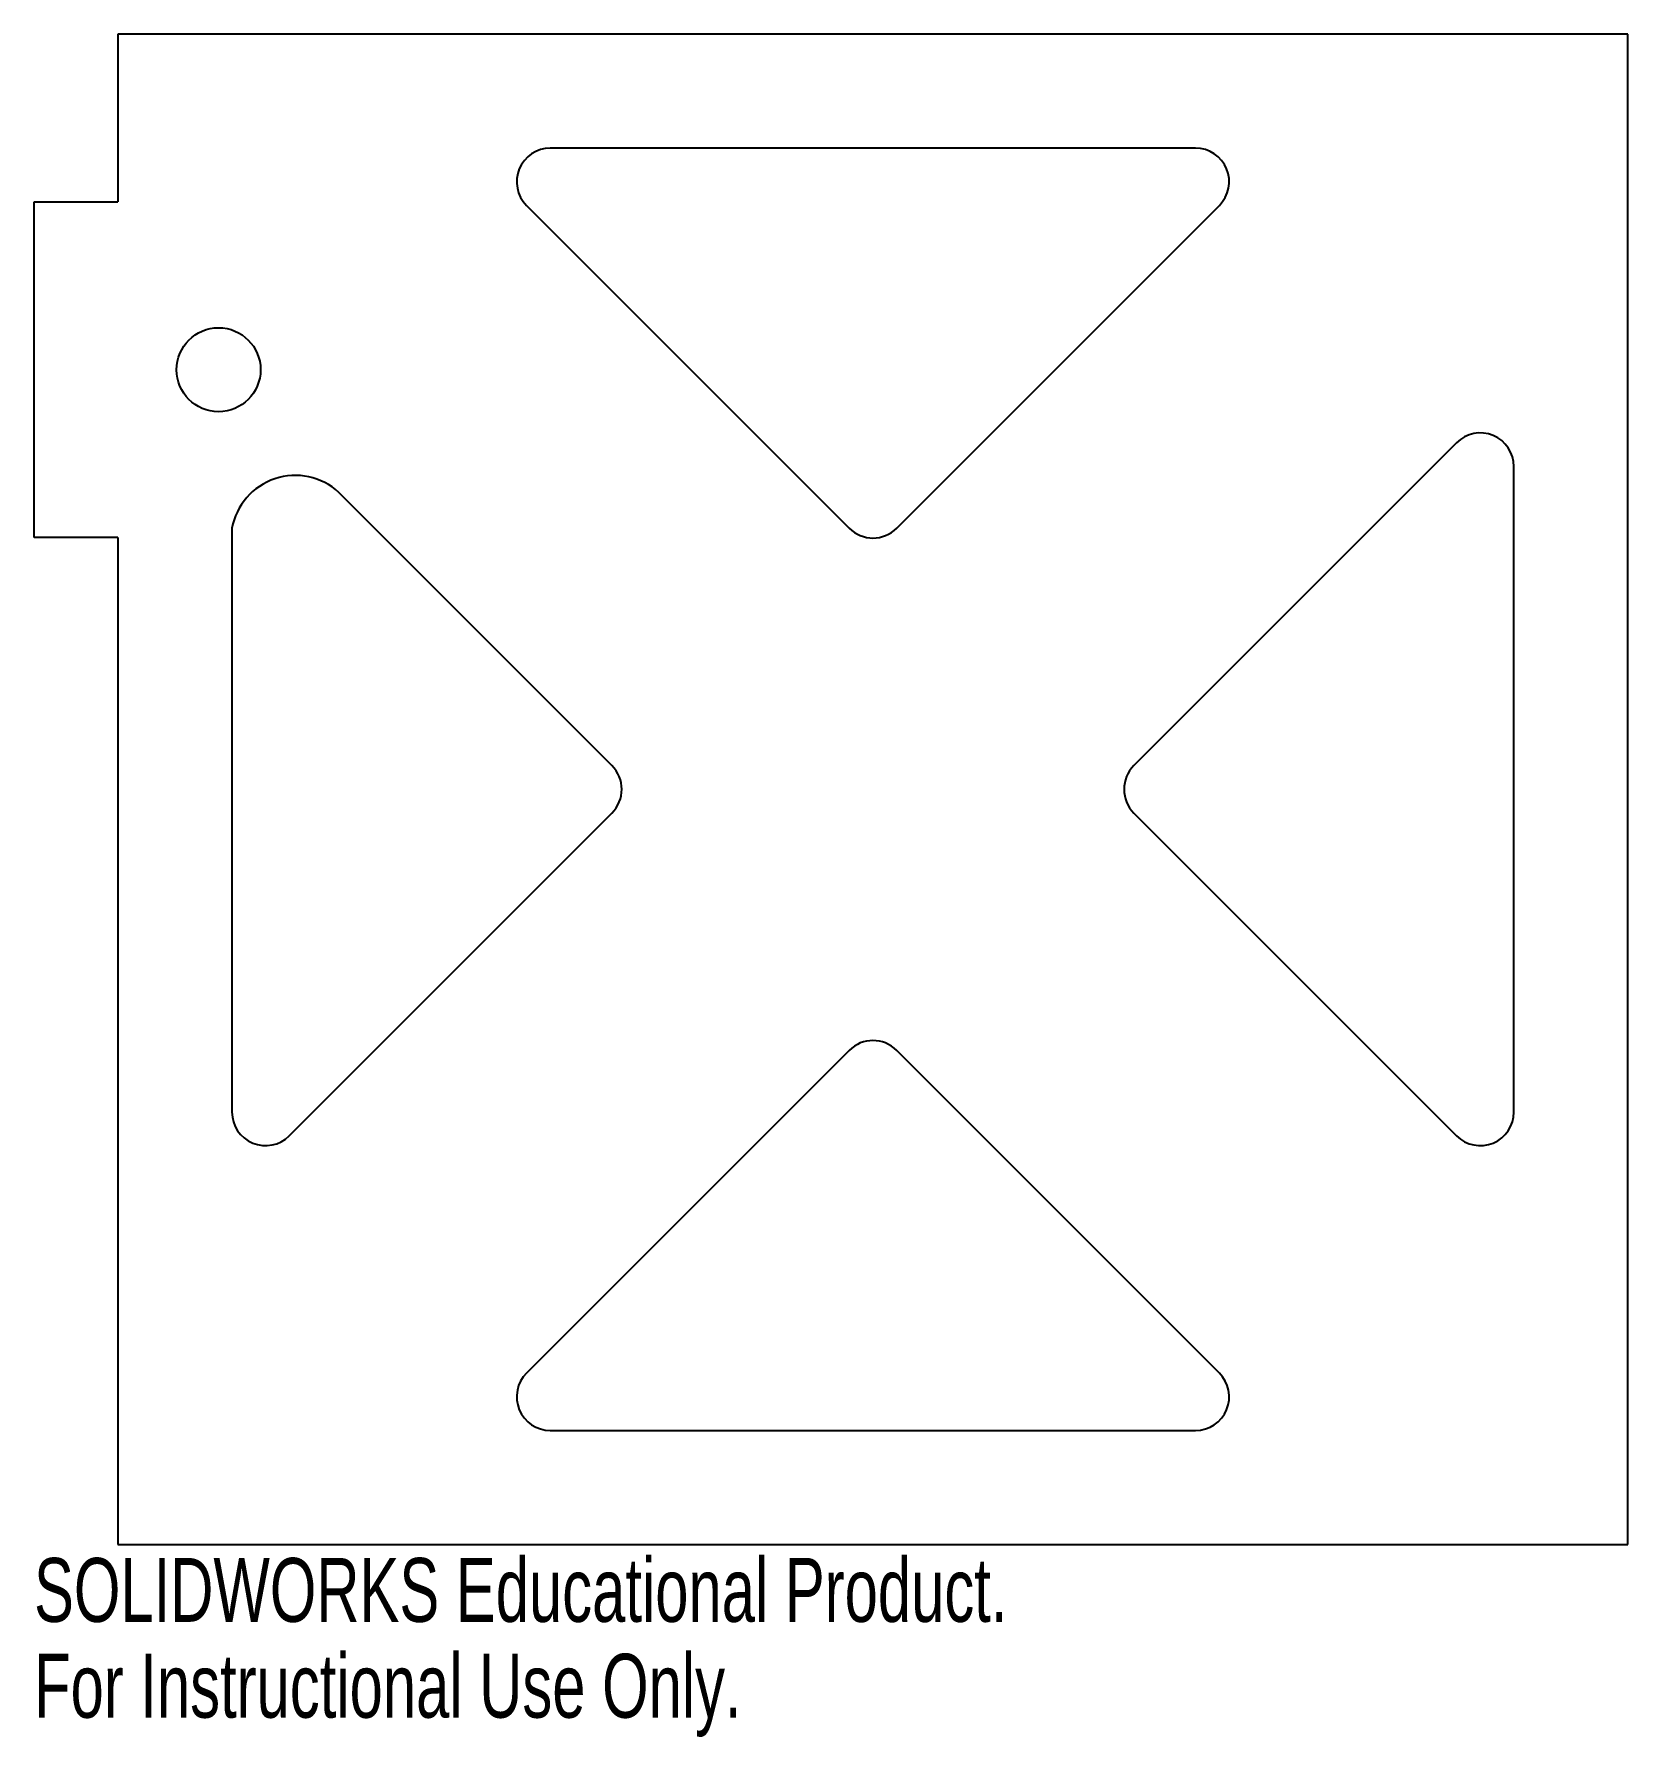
# Model space of a CAD drawing. Header units: inches. Extents: x -2.5 to 2.25, y -2.82 to 2.25.
import ezdxf

# ---------------------------------------------------------------- set-up
doc = ezdxf.new("R2010")
doc.units = ezdxf.units.IN
doc.header["$MEASUREMENT"] = 0
doc.styles.add('SLDTEXTSTYLE0', font='TXT', dxfattribs={"width": 0.7})

msp = doc.modelspace()

# ---------------------------------------------------------------- linework, layer by layer
at = {"color": 7, "linetype": 'Continuous', "lineweight": 25}
for p, q in [((-2.25, 2.25), (-2.25, 1.75)), ((2.25, 2.25), (-2.25, 2.25)), ((2.25, -2.25), (2.25, 2.25)), ((0.9616, 1.9101), (-0.9616, 1.9101)), ((-2.5, 0.75), (-2.5, 1.75)), ((-2.5, 1.75), (-2.25, 1.75)), ((-1.0323, 1.7394), (-0.0707, 0.7778)), ((0.0707, 0.7778), (1.0323, 1.7394)), ((1.7394, 1.0323), (0.7778, 0.0707)), ((1.9101, -0.9616), (1.9101, 0.9616)), ((-0.7778, 0.0707), (-1.5916, 0.8845)), ((-1.9101, 0.7778), (-1.9101, -0.9616)), ((-2.25, 0.75), (-2.5, 0.75)), ((-2.25, 0.75), (-2.25, -2.25)), ((-1.7394, -1.0323), (-0.7778, -0.0707)), ((0.7778, -0.0707), (1.7394, -1.0323)), ((-0.0707, -0.7778), (-1.0323, -1.7394)), ((1.0323, -1.7394), (0.0707, -0.7778)), ((-0.9616, -1.9101), (0.9616, -1.9101)), ((-2.25, -2.25), (2.25, -2.25))]:
    msp.add_line(p, q, dxfattribs=at)
msp.add_circle((-1.95, 1.25), 0.125, dxfattribs=at)
for centre, radius, start, end in [((-0.9616, 1.8101), 0.1, 90, 225), ((0.9616, 1.8101), 0.1, 315, 90), ((1.8101, 0.9616), 0.1, 0, 135), ((-1.7214, 0.7431), 0.1919, 47.442, 169.577), ((0, 0.8485), 0.1, 225, 315), ((-0.8485, 0), 0.1, 315, 45), ((0.8485, 0), 0.1, 135, 225), ((0, -0.8485), 0.1, 45, 135), ((-1.8101, -0.9616), 0.1, 180, 315), ((1.8101, -0.9616), 0.1, 225, 0), ((-0.9616, -1.8101), 0.1, 135, 270), ((0.9616, -1.8101), 0.1, 270, 45)]:
    msp.add_arc(centre, radius, start, end, dxfattribs=at)

# ---------------------------------------------------------------- texts
at = {"color": 7, "linetype": 'Continuous', "char_height": 0.1903, "attachment_point": 1, "style": 'SLDTEXTSTYLE0'}
for s, insert in [('SOLIDWORKS Educational Product.', (-2.5, -2.2901)), ('For Instructional Use Only.', (-2.5, -2.5756))]:
    msp.add_mtext(s, dxfattribs=dict(at, insert=insert))

doc.saveas('drawing.dxf')
